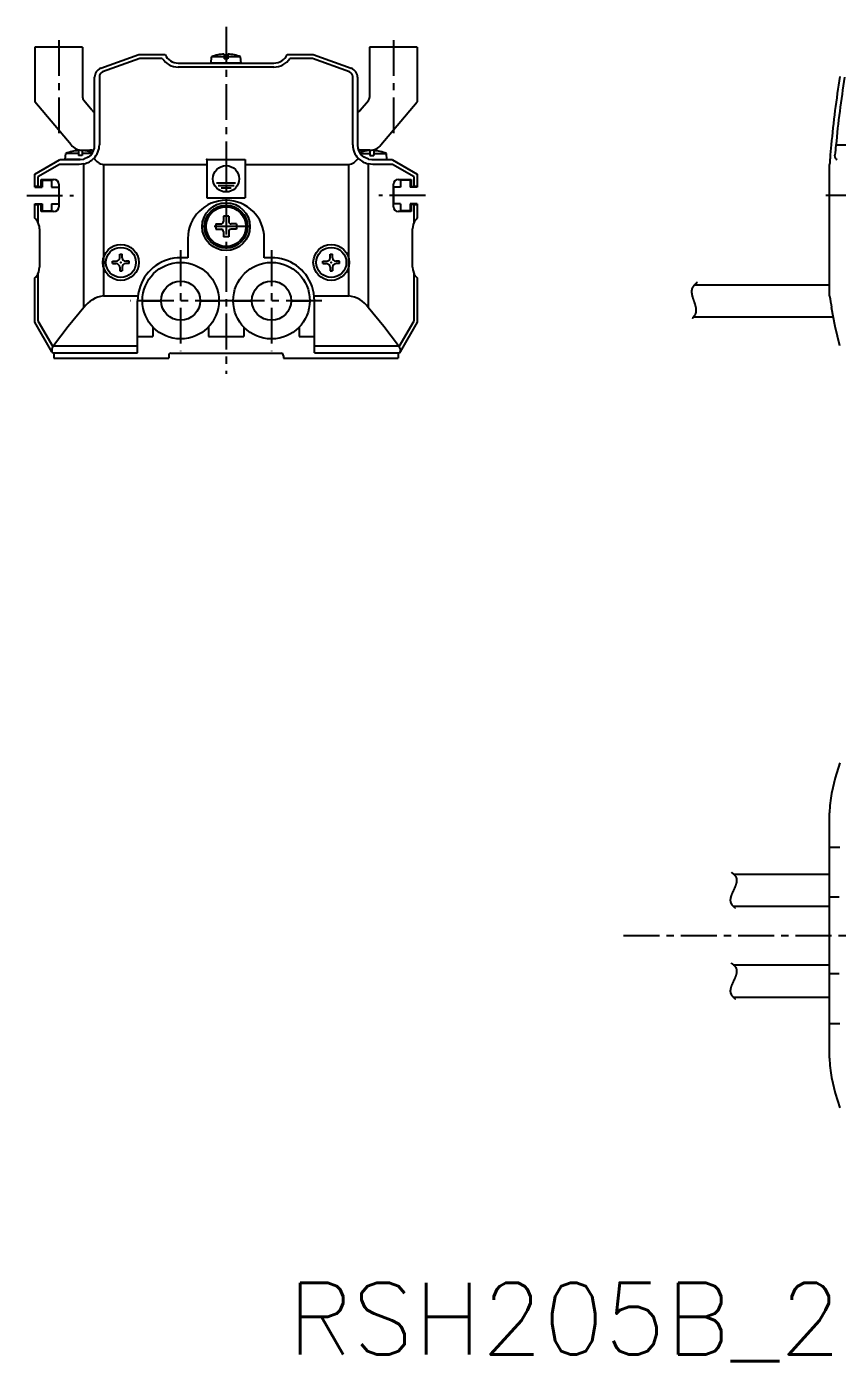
# Model space of a CAD drawing. Extents: x -493 to 683, y 41 to 537.
# Drawn here: x -466.5 to -296.9, y 41.4 to 320.6 of the extents above; entities that cross this region are included whole.
import ezdxf

# ---------------------------------------------------------------- set-up
doc = ezdxf.new("R2010")
doc.units = 0
doc.linetypes.add('CENTER', pattern=[12, 7.5, -1.5, 1.5, -1.5])
doc.layers.get('0').update_dxf_attribs({"linetype": 'CONTINUOUS'})
doc.layers.add('CENTER', color=1, linetype='CENTER')
doc.styles.get("Standard").update_dxf_attribs({"font": 'txt', "bigfont": 'EXTFONT'})

# ---------------------------------------------------------------- blocks, each defined once
blk = doc.blocks.new('DTL0002')
at = {"color": 0, "linetype": 'CONTINUOUS'}
for p, q in [((0, 0), (0, -8)), ((0, 0), (8, 0)), ((8, 0), (8, -8)), ((4, -2.07), (4, -4.87)), ((2.03, -4.87), (5.97, -4.87)), ((2.34, -5.37), (5.66, -5.37)), ((0, -8), (8, -8)), ((2.94, -5.87), (5.06, -5.87))]:
    blk.add_line(p, q, dxfattribs=at)
blk.add_circle((4, -4), 2.75, dxfattribs=at)
at = {"color": 0}
blk.add_point((0, 0), dxfattribs=at)
blk = doc.blocks.new('DTL0003')
at = {"color": 0, "linetype": 'CONTINUOUS'}
for p, q in [((-1, 0.25), (-1.75, 0.25)), ((-1.75, 0.25), (-1.75, -0.25)), ((-0.25, 1.75), (0.25, 1.75)), ((-0.25, 1.75), (-0.25, 1)), ((0.25, 1.75), (0.25, 1)), ((1, 0.25), (1.75, 0.25)), ((1.75, 0.25), (1.75, -0.25)), ((-1, -0.25), (-1.75, -0.25)), ((-0.25, -1.75), (-0.25, -1)), ((-0.25, -1.75), (0.25, -1.75)), ((0.25, -1.75), (0.25, -1)), ((1, -0.25), (1.75, -0.25))]:
    blk.add_line(p, q, dxfattribs=at)
for radius in [3.75, 3.15]:
    blk.add_circle((0, 0), radius, dxfattribs=at)
for centre, start, end in [((-1, 1), 270, 0), ((1, 1), 180, 270), ((-1, -1), 0, 90.0001), ((1, -1), 90, 180)]:
    blk.add_arc(centre, 0.748, start, end, dxfattribs=at)
at = {"color": 0}
blk.add_point((0, 0), dxfattribs=at)
blk.add_point((0, 0), dxfattribs=at)

msp = doc.modelspace()

# ---------------------------------------------------------------- linework, layer by layer
at = {"color": 7, "linetype": 'CONTINUOUS'}
for p, q in [((-454.75, 316.26), (-464.75, 316.26)), ((-464.75, 316.26), (-464.75, 304.89)), ((-454.75, 316.26), (-454.75, 305.78)), ((-394.75, 316.26), (-394.75, 305.78)), ((-384.75, 316.26), (-394.75, 316.26)), ((-384.75, 316.26), (-384.75, 304.89)), ((-450.93, 311.87), (-443, 314.76)), ((-442.82, 313.94), (-450.59, 311.1)), ((-443, 314.76), (-437.51, 314.76)), ((-438.09, 313.94), (-442.82, 313.94)), ((-437.51, 314.76), (-437.5, 314.76)), ((-434.75, 312.96), (-414.75, 312.96)), ((-427.9, 312.96), (-427.79, 314.26)), ((-421.6, 312.96), (-427.9, 312.96)), ((-425.15, 314.26), (-427.79, 314.26)), ((-425.15, 314.85), (-425.15, 313.86)), ((-424.35, 313.86), (-425.15, 313.86)), ((-424.35, 314.85), (-424.35, 313.86)), ((-421.71, 314.26), (-424.35, 314.26)), ((-421.6, 312.96), (-421.71, 314.26)), ((-412, 314.76), (-411.99, 314.76)), ((-411.99, 314.76), (-406.5, 314.76)), ((-406.68, 313.94), (-411.41, 313.94)), ((-398.91, 311.1), (-406.68, 313.94)), ((-406.5, 314.76), (-398.57, 311.87)), ((-452.25, 295.76), (-452.25, 309.99)), ((-451.25, 310.15), (-451.25, 295.85)), ((-414.75, 312.13), (-434.75, 312.13)), ((-398.25, 295.85), (-398.25, 310.15)), ((-397.25, 309.99), (-397.25, 295.76)), ((-457.15, 295.83), (-464.75, 304.89)), ((-452.82, 303.12), (-454.52, 305.14)), ((-396.68, 303.12), (-394.98, 305.14)), ((-392.35, 295.83), (-384.75, 304.89)), ((-458.4, 292.76), (-458.29, 294.06)), ((-455.65, 294.06), (-458.29, 294.06)), ((-455.65, 294.65), (-455.65, 293.66)), ((-454.85, 293.66), (-455.65, 293.66)), ((-454.85, 294.76), (-453.25, 294.76)), ((-454.85, 294.65), (-454.85, 293.66)), ((-452.78, 294.06), (-454.85, 294.06)), ((-396.72, 294.06), (-394.65, 294.06)), ((-394.65, 294.76), (-396.25, 294.76)), ((-394.65, 294.65), (-394.65, 293.66)), ((-394.65, 293.66), (-393.85, 293.66)), ((-393.85, 294.65), (-393.85, 293.66)), ((-393.85, 294.06), (-391.21, 294.06)), ((-391.1, 292.76), (-391.21, 294.06)), ((-293.52, 295.76), (-297.19, 295.76)), ((-464.75, 289.76), (-459.57, 292.75)), ((-459.58, 291.76), (-464.11, 289.18)), ((-455.47, 291.76), (-459.58, 291.76)), ((-459.57, 292.75), (-459.55, 292.76)), ((-459.55, 292.76), (-455.25, 292.76)), ((-455.25, 292.76), (-458.4, 292.76)), ((-454.48, 291.88), (-455.47, 291.76)), ((-455.25, 292.76), (-454.52, 292.85)), ((-454.48, 261.84), (-454.48, 291.88)), ((-450.4, 291.76), (-450.4, 264.26)), ((-450.4, 291.76), (-428.75, 291.76)), ((-420.75, 291.76), (-399.1, 291.76)), ((-399.1, 264.26), (-399.1, 291.76)), ((-397.12, 293.08), (-397.13, 293.06)), ((-394.03, 291.76), (-395.02, 291.88)), ((-395.02, 291.88), (-395.02, 261.84)), ((-394.98, 292.85), (-394.25, 292.76)), ((-394.25, 292.76), (-391.1, 292.76)), ((-394.25, 292.76), (-389.95, 292.76)), ((-389.93, 291.76), (-394.03, 291.76)), ((-389.95, 292.76), (-389.93, 292.75)), ((-389.93, 292.75), (-384.75, 289.76)), ((-385.39, 289.18), (-389.93, 291.76)), ((-298.52, 264.26), (-298.52, 291.76)), ((-298.42, 293.08), (-298.42, 293.06)), ((-297.12, 292.85), (-296.91, 292.76)), ((-464.75, 289.74), (-464.75, 289.76)), ((-464.75, 287.01), (-464.75, 289.74)), ((-464.11, 289.18), (-464.11, 287.16)), ((-463.45, 287.16), (-463.45, 288.61)), ((-463.45, 288.61), (-460.75, 288.61)), ((-463.25, 288.46), (-463.25, 287.01)), ((-463.25, 288.46), (-461.25, 288.46)), ((-461.25, 288.46), (-461.25, 287.01)), ((-459.75, 287.61), (-459.75, 282.91)), ((-389.75, 282.91), (-389.75, 287.61)), ((-388.75, 288.61), (-386.05, 288.61)), ((-388.25, 288.46), (-388.25, 287.01)), ((-386.25, 288.46), (-388.25, 288.46)), ((-386.25, 288.46), (-386.25, 287.01)), ((-386.05, 288.61), (-386.05, 287.16)), ((-385.39, 287.16), (-385.39, 289.18)), ((-384.75, 289.76), (-384.75, 289.74)), ((-384.75, 289.74), (-384.75, 287.01)), ((-464.11, 287.16), (-464.75, 287.16)), ((-464.75, 287.01), (-463.25, 287.01)), ((-464.11, 287.16), (-463.45, 287.16)), ((-461.25, 287.01), (-459.75, 287.01)), ((-459.75, 287.01), (-459.75, 283.51)), ((-389.75, 287.01), (-389.75, 283.51)), ((-388.25, 287.01), (-389.75, 287.01)), ((-384.75, 287.01), (-386.25, 287.01)), ((-386.05, 287.16), (-385.39, 287.16)), ((-384.75, 287.16), (-385.39, 287.16)), ((-464.75, 280.49), (-464.75, 283.51)), ((-464.75, 283.51), (-463.25, 283.51)), ((-464.75, 283.36), (-464.11, 283.36)), ((-463.45, 283.36), (-464.11, 283.36)), ((-464.11, 283.36), (-464.11, 279.69)), ((-463.45, 281.91), (-463.45, 283.36)), ((-463.25, 283.51), (-463.25, 282.06)), ((-463.25, 282.06), (-461.25, 282.06)), ((-461.25, 283.51), (-461.25, 282.06)), ((-461.25, 283.51), (-459.75, 283.51)), ((-388.25, 283.51), (-389.75, 283.51)), ((-388.25, 283.51), (-388.25, 282.06)), ((-386.25, 282.06), (-388.25, 282.06)), ((-386.25, 283.51), (-386.25, 282.06)), ((-384.75, 283.51), (-386.25, 283.51)), ((-385.39, 283.36), (-386.05, 283.36)), ((-386.05, 283.36), (-386.05, 281.91)), ((-385.39, 283.36), (-384.75, 283.36)), ((-385.39, 279.69), (-385.39, 283.36)), ((-384.75, 283.51), (-384.75, 280.49)), ((-460.75, 281.91), (-463.45, 281.91)), ((-426.9, 279.31), (-425.8, 279.31)), ((-426.9, 279.31), (-426.9, 278.21)), ((-424.2, 280.91), (-425.3, 280.91)), ((-425.3, 280.91), (-425.3, 279.81)), ((-424.2, 280.91), (-424.2, 279.81)), ((-422.6, 279.31), (-423.7, 279.31)), ((-422.6, 279.31), (-422.6, 278.21)), ((-386.05, 281.91), (-388.75, 281.91)), ((-463.75, 278.26), (-463.75, 270.26)), ((-426.9, 278.21), (-425.8, 278.21)), ((-425.3, 277.71), (-425.3, 276.61)), ((-424.2, 276.61), (-425.3, 276.61)), ((-424.2, 277.71), (-424.2, 276.61)), ((-422.6, 278.21), (-423.7, 278.21)), ((-385.75, 270.26), (-385.75, 278.26)), ((-432.75, 276.26), (-432.75, 272.26)), ((-416.75, 272.26), (-416.75, 276.26)), ((-432.75, 272.26), (-434.25, 272.26)), ((-415.25, 272.26), (-416.75, 272.26)), ((-464.75, 258.76), (-464.75, 268.02)), ((-464.11, 268.83), (-464.11, 259.03)), ((-385.39, 259.03), (-385.39, 268.83)), ((-384.75, 268.02), (-384.75, 258.76)), ((-326.73, 266.61), (-298.55, 266.61)), ((-450.4, 264.26), (-443.25, 264.26)), ((-443.25, 252.34), (-443.25, 263.26)), ((-442.25, 263.26), (-438.5, 263.26)), ((-430, 263.26), (-426.25, 263.26)), ((-423.25, 263.26), (-419.5, 263.26)), ((-411, 263.26), (-407.25, 263.26)), ((-406.25, 252.34), (-406.25, 263.26)), ((-406.24, 264.26), (-399.1, 264.26)), ((-326.94, 259.91), (-297.74, 259.91)), ((-461.17, 252.56), (-464.75, 258.76)), ((-464.75, 258.76), (-464.75, 258.76)), ((-464.11, 259.03), (-460.96, 253.65)), ((-440.05, 257.75), (-440.05, 255.76)), ((-428.45, 257.75), (-428.45, 255.76)), ((-421.05, 257.75), (-421.05, 255.76)), ((-409.45, 257.75), (-409.45, 255.76)), ((-388.54, 253.65), (-385.39, 259.03)), ((-384.75, 258.76), (-388.33, 252.56)), ((-384.75, 258.76), (-384.75, 258.76)), ((-443.25, 255.76), (-440.05, 255.76)), ((-428.45, 255.76), (-421.05, 255.76)), ((-409.45, 255.76), (-406.25, 255.76)), ((-461, 252.26), (-461.17, 252.56)), ((-443.25, 252.26), (-461, 252.26)), ((-460.96, 253.65), (-460.83, 253.79)), ((-460.83, 253.79), (-443.25, 253.79)), ((-460.75, 252.26), (-460.75, 251.26)), ((-460.75, 251.26), (-436.75, 251.26)), ((-436.75, 251.76), (-436.75, 251.26)), ((-436.25, 252.26), (-413.25, 252.26)), ((-412.75, 251.76), (-412.75, 251.26)), ((-412.75, 251.26), (-388.75, 251.26)), ((-406.25, 253.79), (-388.67, 253.79)), ((-388.5, 252.26), (-406.25, 252.26)), ((-388.75, 252.26), (-388.75, 251.26)), ((-388.67, 253.79), (-388.54, 253.65)), ((-388.33, 252.56), (-388.5, 252.26)), ((-298.52, 104.82), (-298.52, 156.12)), ((-298.52, 148.92), (-298.35, 148.97)), ((-298.35, 148.97), (-296.41, 148.97)), ((-318.6, 143.32), (-298.52, 143.32)), ((-296.52, 138.47), (-298.52, 138.47)), ((-318.69, 136.62), (-298.52, 136.62)), ((-318.66, 124.37), (-298.52, 124.37)), ((-296.52, 122.47), (-298.52, 122.47)), ((-318.64, 117.57), (-298.52, 117.57)), ((-298.35, 111.97), (-298.52, 112.03)), ((-296.41, 111.97), (-298.35, 111.97))]:
    msp.add_line(p, q, dxfattribs=at)
for points in [[(-453.05, 293.71), (-453.61, 293.25), (-454.52, 292.85)], [(-394.98, 292.85), (-395.89, 293.25), (-396.45, 293.71)], [(-297.12, 292.85), (-297.33, 293.25), (-297.42, 293.71)], [(-463.75, 278.26), (-463.8, 278.8), (-464.11, 279.69)], [(-385.39, 279.69), (-385.6, 279.2), (-385.75, 278.26)], [(-464.11, 268.83), (-463.9, 269.32), (-463.75, 270.26)], [(-385.75, 270.26), (-385.7, 269.71), (-385.39, 268.83)], [(-442.74, 266.26), (-443.12, 264.76), (-443.25, 263.26)], [(-406.25, 263.26), (-406.38, 264.8), (-406.77, 266.26)], [(-454.48, 261.84), (-457.75, 257.87), (-460.83, 253.79)], [(-388.67, 253.79), (-391.76, 257.88), (-395.02, 261.84)], [(-296.41, 253.79), (-297.32, 257.88), (-298.1, 261.84)], [(-296.41, 166.56), (-297.32, 163.46), (-298.1, 160.2)], [(-298.1, 100.75), (-297.32, 97.47), (-296.41, 94.39)]]:
    msp.add_lwpolyline(points, dxfattribs=at)
for points in [[(-326.2, 267.09, 0), (-326.23, 267.06, 0), (-326.27, 267.04, 0), (-326.3, 267.01, 0), (-326.33, 266.98, 0), (-326.36, 266.95, 0), (-326.4, 266.92, 0), (-326.43, 266.89, 0), (-326.46, 266.86, 0), (-326.5, 266.83, 0), (-326.53, 266.8, 0), (-326.56, 266.77, 0), (-326.59, 266.74, 0), (-326.63, 266.71, 0), (-326.66, 266.68, 0), (-326.69, 266.65, 0), (-326.72, 266.62, 0), (-326.75, 266.59, 0), (-326.78, 266.56, 0), (-326.81, 266.52, 0), (-326.84, 266.49, 0), (-326.87, 266.46, 0), (-326.9, 266.43, 0), (-326.93, 266.39, 0), (-326.95, 266.36, 0), (-326.98, 266.33, 0), (-327.01, 266.29, 0), (-327.03, 266.26, 0), (-327.06, 266.22, 0), (-327.08, 266.19, 0), (-327.1, 266.15, 0), (-327.12, 266.12, 0), (-327.15, 266.08, 0), (-327.17, 266.05, 0), (-327.19, 266.01, 0), (-327.2, 265.98, 0), (-327.22, 265.94, 0), (-327.24, 265.9, 0), (-327.25, 265.87, 0), (-327.27, 265.83, 0), (-327.28, 265.79, 0), (-327.3, 265.76, 0), (-327.31, 265.72, 0), (-327.32, 265.68, 0), (-327.33, 265.64, 0), (-327.34, 265.6, 0), (-327.35, 265.56, 0), (-327.35, 265.53, 0), (-327.36, 265.49, 0), (-327.37, 265.45, 0), (-327.37, 265.41, 0), (-327.38, 265.37, 0), (-327.38, 265.33, 0), (-327.38, 265.29, 0), (-327.38, 265.25, 0), (-327.39, 265.21, 0), (-327.39, 265.17, 0), (-327.39, 265.13, 0), (-327.39, 265.09, 0), (-327.38, 265.04, 0), (-327.38, 265, 0), (-327.38, 264.96, 0), (-327.38, 264.92, 0), (-327.37, 264.88, 0), (-327.37, 264.84, 0), (-327.36, 264.8, 0), (-327.36, 264.75, 0), (-327.35, 264.71, 0), (-327.34, 264.67, 0), (-327.34, 264.63, 0), (-327.33, 264.58, 0), (-327.32, 264.54, 0), (-327.31, 264.5, 0), (-327.3, 264.45, 0), (-327.29, 264.41, 0), (-327.28, 264.37, 0), (-327.27, 264.32, 0), (-327.26, 264.28, 0), (-327.25, 264.24, 0), (-327.24, 264.19, 0), (-327.23, 264.15, 0), (-327.21, 264.11, 0), (-327.2, 264.06, 0), (-327.19, 264.02, 0), (-327.18, 263.98, 0), (-327.16, 263.93, 0), (-327.15, 263.89, 0), (-327.14, 263.84, 0), (-327.12, 263.8, 0), (-327.11, 263.75, 0), (-327.09, 263.71, 0), (-327.08, 263.66, 0), (-327.06, 263.62, 0), (-327.05, 263.58, 0), (-327.03, 263.53, 0), (-327.02, 263.49, 0), (-327, 263.44, 0), (-326.99, 263.4, 0), (-326.97, 263.35, 0), (-326.96, 263.31, 0), (-326.94, 263.26, 0), (-326.93, 263.22, 0), (-326.91, 263.17, 0), (-326.9, 263.13, 0), (-326.88, 263.08, 0), (-326.87, 263.04, 0), (-326.85, 262.99, 0), (-326.84, 262.95, 0), (-326.82, 262.9, 0), (-326.81, 262.86, 0), (-326.79, 262.81, 0), (-326.78, 262.77, 0), (-326.76, 262.72, 0), (-326.75, 262.68, 0), (-326.73, 262.64, 0), (-326.72, 262.59, 0), (-326.71, 262.55, 0), (-326.69, 262.5, 0), (-326.68, 262.46, 0), (-326.67, 262.41, 0), (-326.65, 262.37, 0), (-326.64, 262.32, 0), (-326.63, 262.28, 0), (-326.62, 262.23, 0), (-326.61, 262.19, 0), (-326.59, 262.15, 0), (-326.58, 262.1, 0), (-326.57, 262.06, 0), (-326.56, 262.01, 0), (-326.55, 261.97, 0), (-326.54, 261.93, 0), (-326.54, 261.88, 0), (-326.53, 261.84, 0), (-326.52, 261.8, 0), (-326.51, 261.75, 0), (-326.51, 261.71, 0), (-326.5, 261.67, 0), (-326.49, 261.62, 0), (-326.49, 261.58, 0), (-326.48, 261.54, 0), (-326.48, 261.49, 0), (-326.48, 261.45, 0), (-326.47, 261.41, 0), (-326.47, 261.37, 0), (-326.47, 261.32, 0), (-326.47, 261.28, 0), (-326.47, 261.24, 0), (-326.47, 261.2, 0), (-326.47, 261.16, 0), (-326.47, 261.11, 0), (-326.48, 261.07, 0), (-326.48, 261.03, 0), (-326.48, 260.99, 0), (-326.49, 260.95, 0), (-326.5, 260.91, 0), (-326.5, 260.87, 0), (-326.51, 260.83, 0), (-326.52, 260.79, 0), (-326.53, 260.75, 0), (-326.54, 260.71, 0), (-326.55, 260.67, 0), (-326.56, 260.63, 0), (-326.57, 260.59, 0), (-326.59, 260.55, 0), (-326.6, 260.51, 0), (-326.62, 260.47, 0), (-326.63, 260.43, 0), (-326.65, 260.4, 0), (-326.67, 260.36, 0), (-326.69, 260.32, 0), (-326.71, 260.28, 0), (-326.73, 260.25, 0), (-326.75, 260.21, 0), (-326.77, 260.17, 0), (-326.79, 260.13, 0), (-326.82, 260.1, 0), (-326.84, 260.06, 0), (-326.86, 260.02, 0), (-326.89, 259.99, 0), (-326.91, 259.95, 0), (-326.94, 259.92, 0), (-326.96, 259.88, 0), (-326.99, 259.85, 0), (-327.01, 259.81, 0), (-327.04, 259.78, 0), (-327.06, 259.74, 0), (-327.09, 259.71, 0), (-327.12, 259.67, 0), (-327.14, 259.64, 0), (-327.17, 259.6, 0), (-327.2, 259.57, 0), (-327.22, 259.54, 0)], [(-318.22, 136.16, 0), (-318.25, 136.19, 0), (-318.28, 136.22, 0), (-318.32, 136.25, 0), (-318.35, 136.28, 0), (-318.38, 136.31, 0), (-318.41, 136.34, 0), (-318.44, 136.37, 0), (-318.48, 136.4, 0), (-318.51, 136.43, 0), (-318.54, 136.47, 0), (-318.57, 136.5, 0), (-318.6, 136.53, 0), (-318.63, 136.56, 0), (-318.67, 136.6, 0), (-318.7, 136.63, 0), (-318.73, 136.67, 0), (-318.75, 136.7, 0), (-318.78, 136.73, 0), (-318.81, 136.77, 0), (-318.84, 136.8, 0), (-318.87, 136.84, 0), (-318.89, 136.87, 0), (-318.92, 136.91, 0), (-318.94, 136.94, 0), (-318.97, 136.98, 0), (-318.99, 137.02, 0), (-319.01, 137.05, 0), (-319.03, 137.09, 0), (-319.05, 137.13, 0), (-319.07, 137.17, 0), (-319.09, 137.2, 0), (-319.1, 137.24, 0), (-319.12, 137.28, 0), (-319.13, 137.32, 0), (-319.15, 137.36, 0), (-319.16, 137.4, 0), (-319.17, 137.44, 0), (-319.18, 137.48, 0), (-319.19, 137.52, 0), (-319.2, 137.56, 0), (-319.2, 137.6, 0), (-319.21, 137.64, 0), (-319.21, 137.68, 0), (-319.22, 137.72, 0), (-319.22, 137.76, 0), (-319.22, 137.8, 0), (-319.22, 137.84, 0), (-319.22, 137.88, 0), (-319.22, 137.93, 0), (-319.22, 137.97, 0), (-319.22, 138.01, 0), (-319.21, 138.05, 0), (-319.21, 138.1, 0), (-319.2, 138.14, 0), (-319.2, 138.18, 0), (-319.19, 138.23, 0), (-319.18, 138.27, 0), (-319.17, 138.31, 0), (-319.16, 138.36, 0), (-319.15, 138.4, 0), (-319.14, 138.44, 0), (-319.13, 138.49, 0), (-319.12, 138.53, 0), (-319.11, 138.58, 0), (-319.1, 138.62, 0), (-319.08, 138.67, 0), (-319.07, 138.71, 0), (-319.06, 138.76, 0), (-319.04, 138.8, 0), (-319.03, 138.85, 0), (-319.01, 138.89, 0), (-318.99, 138.94, 0), (-318.98, 138.98, 0), (-318.96, 139.03, 0), (-318.94, 139.07, 0), (-318.92, 139.12, 0), (-318.91, 139.16, 0), (-318.89, 139.21, 0), (-318.87, 139.26, 0), (-318.85, 139.3, 0), (-318.83, 139.35, 0), (-318.81, 139.39, 0), (-318.79, 139.44, 0), (-318.77, 139.49, 0), (-318.75, 139.53, 0), (-318.73, 139.58, 0), (-318.71, 139.62, 0), (-318.69, 139.67, 0), (-318.67, 139.72, 0), (-318.65, 139.76, 0), (-318.63, 139.81, 0), (-318.6, 139.85, 0), (-318.58, 139.9, 0), (-318.56, 139.95, 0), (-318.54, 139.99, 0), (-318.52, 140.04, 0), (-318.5, 140.09, 0), (-318.48, 140.13, 0), (-318.46, 140.18, 0), (-318.43, 140.22, 0), (-318.41, 140.27, 0), (-318.39, 140.31, 0), (-318.37, 140.36, 0), (-318.35, 140.41, 0), (-318.33, 140.45, 0), (-318.31, 140.5, 0), (-318.29, 140.54, 0), (-318.27, 140.59, 0), (-318.25, 140.63, 0), (-318.23, 140.68, 0), (-318.22, 140.72, 0), (-318.2, 140.77, 0), (-318.18, 140.81, 0), (-318.16, 140.86, 0), (-318.14, 140.9, 0), (-318.13, 140.95, 0), (-318.11, 140.99, 0), (-318.09, 141.04, 0), (-318.08, 141.08, 0), (-318.06, 141.13, 0), (-318.05, 141.17, 0), (-318.03, 141.21, 0), (-318.02, 141.26, 0), (-318.01, 141.3, 0), (-318, 141.35, 0), (-317.98, 141.39, 0), (-317.97, 141.43, 0), (-317.96, 141.47, 0), (-317.95, 141.52, 0), (-317.94, 141.56, 0), (-317.93, 141.6, 0), (-317.93, 141.65, 0), (-317.92, 141.69, 0), (-317.91, 141.73, 0), (-317.91, 141.77, 0), (-317.9, 141.81, 0), (-317.9, 141.85, 0), (-317.89, 141.89, 0), (-317.89, 141.94, 0), (-317.89, 141.98, 0), (-317.89, 142.02, 0), (-317.89, 142.06, 0), (-317.89, 142.1, 0), (-317.89, 142.14, 0), (-317.9, 142.18, 0), (-317.9, 142.21, 0), (-317.91, 142.25, 0), (-317.91, 142.29, 0), (-317.92, 142.33, 0), (-317.93, 142.37, 0), (-317.94, 142.41, 0), (-317.95, 142.44, 0), (-317.96, 142.48, 0), (-317.97, 142.52, 0), (-317.98, 142.56, 0), (-318, 142.59, 0), (-318.01, 142.63, 0), (-318.03, 142.66, 0), (-318.05, 142.7, 0), (-318.07, 142.73, 0), (-318.09, 142.77, 0), (-318.11, 142.8, 0), (-318.14, 142.84, 0), (-318.16, 142.87, 0), (-318.19, 142.91, 0), (-318.21, 142.94, 0), (-318.24, 142.97, 0), (-318.27, 143, 0), (-318.3, 143.04, 0), (-318.33, 143.07, 0), (-318.36, 143.1, 0), (-318.39, 143.13, 0), (-318.42, 143.16, 0), (-318.45, 143.19, 0), (-318.49, 143.22, 0), (-318.52, 143.25, 0), (-318.55, 143.28, 0), (-318.59, 143.31, 0), (-318.62, 143.34, 0), (-318.66, 143.37, 0), (-318.7, 143.4, 0), (-318.73, 143.43, 0), (-318.77, 143.45, 0), (-318.8, 143.48, 0), (-318.84, 143.51, 0), (-318.88, 143.54, 0), (-318.91, 143.56, 0), (-318.95, 143.59, 0), (-318.99, 143.61, 0), (-319.02, 143.64, 0), (-319.06, 143.66, 0)], [(-318.22, 117.16, 0), (-318.25, 117.19, 0), (-318.28, 117.22, 0), (-318.32, 117.25, 0), (-318.35, 117.28, 0), (-318.38, 117.31, 0), (-318.41, 117.34, 0), (-318.44, 117.37, 0), (-318.48, 117.4, 0), (-318.51, 117.43, 0), (-318.54, 117.47, 0), (-318.57, 117.5, 0), (-318.6, 117.53, 0), (-318.63, 117.56, 0), (-318.67, 117.6, 0), (-318.7, 117.63, 0), (-318.73, 117.67, 0), (-318.75, 117.7, 0), (-318.78, 117.73, 0), (-318.81, 117.77, 0), (-318.84, 117.8, 0), (-318.87, 117.84, 0), (-318.89, 117.87, 0), (-318.92, 117.91, 0), (-318.94, 117.94, 0), (-318.97, 117.98, 0), (-318.99, 118.02, 0), (-319.01, 118.05, 0), (-319.03, 118.09, 0), (-319.05, 118.13, 0), (-319.07, 118.17, 0), (-319.09, 118.2, 0), (-319.1, 118.24, 0), (-319.12, 118.28, 0), (-319.13, 118.32, 0), (-319.15, 118.36, 0), (-319.16, 118.4, 0), (-319.17, 118.44, 0), (-319.18, 118.48, 0), (-319.19, 118.52, 0), (-319.2, 118.56, 0), (-319.2, 118.6, 0), (-319.21, 118.64, 0), (-319.21, 118.68, 0), (-319.22, 118.72, 0), (-319.22, 118.76, 0), (-319.22, 118.8, 0), (-319.22, 118.84, 0), (-319.22, 118.88, 0), (-319.22, 118.93, 0), (-319.22, 118.97, 0), (-319.22, 119.01, 0), (-319.21, 119.05, 0), (-319.21, 119.1, 0), (-319.2, 119.14, 0), (-319.2, 119.18, 0), (-319.19, 119.23, 0), (-319.18, 119.27, 0), (-319.17, 119.31, 0), (-319.16, 119.36, 0), (-319.15, 119.4, 0), (-319.14, 119.44, 0), (-319.13, 119.49, 0), (-319.12, 119.53, 0), (-319.11, 119.58, 0), (-319.1, 119.62, 0), (-319.08, 119.67, 0), (-319.07, 119.71, 0), (-319.06, 119.76, 0), (-319.04, 119.8, 0), (-319.03, 119.85, 0), (-319.01, 119.89, 0), (-318.99, 119.94, 0), (-318.98, 119.98, 0), (-318.96, 120.03, 0), (-318.94, 120.07, 0), (-318.92, 120.12, 0), (-318.91, 120.16, 0), (-318.89, 120.21, 0), (-318.87, 120.26, 0), (-318.85, 120.3, 0), (-318.83, 120.35, 0), (-318.81, 120.39, 0), (-318.79, 120.44, 0), (-318.77, 120.49, 0), (-318.75, 120.53, 0), (-318.73, 120.58, 0), (-318.71, 120.62, 0), (-318.69, 120.67, 0), (-318.67, 120.72, 0), (-318.65, 120.76, 0), (-318.63, 120.81, 0), (-318.6, 120.85, 0), (-318.58, 120.9, 0), (-318.56, 120.95, 0), (-318.54, 120.99, 0), (-318.52, 121.04, 0), (-318.5, 121.09, 0), (-318.48, 121.13, 0), (-318.46, 121.18, 0), (-318.43, 121.22, 0), (-318.41, 121.27, 0), (-318.39, 121.31, 0), (-318.37, 121.36, 0), (-318.35, 121.41, 0), (-318.33, 121.45, 0), (-318.31, 121.5, 0), (-318.29, 121.54, 0), (-318.27, 121.59, 0), (-318.25, 121.63, 0), (-318.23, 121.68, 0), (-318.22, 121.72, 0), (-318.2, 121.77, 0), (-318.18, 121.81, 0), (-318.16, 121.86, 0), (-318.14, 121.9, 0), (-318.13, 121.95, 0), (-318.11, 121.99, 0), (-318.09, 122.04, 0), (-318.08, 122.08, 0), (-318.06, 122.13, 0), (-318.05, 122.17, 0), (-318.03, 122.21, 0), (-318.02, 122.26, 0), (-318.01, 122.3, 0), (-318, 122.35, 0), (-317.98, 122.39, 0), (-317.97, 122.43, 0), (-317.96, 122.47, 0), (-317.95, 122.52, 0), (-317.94, 122.56, 0), (-317.93, 122.6, 0), (-317.93, 122.65, 0), (-317.92, 122.69, 0), (-317.91, 122.73, 0), (-317.91, 122.77, 0), (-317.9, 122.81, 0), (-317.9, 122.85, 0), (-317.89, 122.89, 0), (-317.89, 122.94, 0), (-317.89, 122.98, 0), (-317.89, 123.02, 0), (-317.89, 123.06, 0), (-317.89, 123.1, 0), (-317.89, 123.14, 0), (-317.9, 123.18, 0), (-317.9, 123.21, 0), (-317.91, 123.25, 0), (-317.91, 123.29, 0), (-317.92, 123.33, 0), (-317.93, 123.37, 0), (-317.94, 123.41, 0), (-317.95, 123.44, 0), (-317.96, 123.48, 0), (-317.97, 123.52, 0), (-317.98, 123.56, 0), (-318, 123.59, 0), (-318.01, 123.63, 0), (-318.03, 123.66, 0), (-318.05, 123.7, 0), (-318.07, 123.73, 0), (-318.09, 123.77, 0), (-318.11, 123.8, 0), (-318.14, 123.84, 0), (-318.16, 123.87, 0), (-318.19, 123.91, 0), (-318.21, 123.94, 0), (-318.24, 123.97, 0), (-318.27, 124, 0), (-318.3, 124.04, 0), (-318.33, 124.07, 0), (-318.36, 124.1, 0), (-318.39, 124.13, 0), (-318.42, 124.16, 0), (-318.45, 124.19, 0), (-318.49, 124.22, 0), (-318.52, 124.25, 0), (-318.55, 124.28, 0), (-318.59, 124.31, 0), (-318.62, 124.34, 0), (-318.66, 124.37, 0), (-318.7, 124.4, 0), (-318.73, 124.43, 0), (-318.77, 124.45, 0), (-318.8, 124.48, 0), (-318.84, 124.51, 0), (-318.88, 124.54, 0), (-318.91, 124.56, 0), (-318.95, 124.59, 0), (-318.99, 124.61, 0), (-319.02, 124.64, 0), (-319.06, 124.66, 0)]]:
    msp.add_polyline3d(points, dxfattribs=at)
for centre, radius in [((-424.75, 278.76), 5), ((-424.75, 278.76), 4.5), ((-424.75, 278.76), 4.15), ((-434.25, 263.26), 8), ((-415.25, 263.26), 8), ((-434.25, 263.26), 4.1), ((-415.25, 263.26), 4.1)]:
    msp.add_circle(centre, radius, dxfattribs=at)
for centre, radius, start, end in [((-434.75, 316.13), 4, 213.1843, 269.9425), ((-434.75, 315.96), 3, 203.5782, 270), ((-424.75, 306.88), 7.98, 92.8723, 112.3565), ((-424.75, 306.88), 7.98, 67.6435, 87.1277), ((-414.75, 315.96), 3, 270, 336.4218), ((-414.75, 316.13), 4, 270.0487, 326.8245), ((-450.25, 309.99), 2, 110, 180), ((-450.25, 310.16), 1, 110.1784, 180.0912), ((-399.26, 310.16), 1, 359.9286, 69.8017), ((-399.25, 309.99), 2, 0, 70), ((-99.02, 277.62), 200, 170.6396, 174.7718), ((-99.02, 277.62), 199, 170.6396, 174.7718), ((-453.75, 305.78), 1, 180, 220), ((-395.75, 305.78), 1, 320, 0.0001), ((-452.05, 303.76), 1, 220, 254.4852), ((-397.45, 303.76), 1, 285.0059, 320), ((-455.25, 286.68), 7.98, 92.8723, 112.3565), ((-454.85, 297.76), 3, 220, 270), ((-455.25, 286.68), 7.98, 71.1337, 87.1277), ((-453.25, 291.76), 3, 75.4233, 90), ((-455.25, 295.76), 3, 317.0546, 0), ((-455.28, 295.85), 4.03, 316.3101, 0.0289), ((-394.22, 295.85), 4.03, 179.9754, 223.6855), ((-394.25, 295.76), 3, 180, 222.9454), ((-396.25, 291.76), 3, 90, 103.4119), ((-394.25, 286.68), 7.98, 92.8723, 108.8663), ((-394.65, 297.76), 3, 270, 320), ((-394.25, 286.68), 7.98, 67.6435, 87.1277), ((-99.02, 277.62), 200, 174.7718, 175.5727), ((-185.17, 282.09), 112.85, 173.0438, 174.0881), ((-455.46, 296.03), 4.26, 283.3104, 316.2129), ((-449.96, 294.55), 2.82, 211.698, 261.1059), ((-399.55, 294.56), 2.84, 279.0616, 328.1345), ((-394.04, 296.03), 4.26, 223.7886, 256.6881), ((-99.02, 277.62), 200, 175.5727, 175.9477), ((-460.75, 287.61), 1, 0, 90), ((-388.75, 287.61), 1, 90, 180), ((-460.75, 282.91), 1, 270, 0), ((-424.75, 276.26), 8, 0, 180), ((-388.75, 282.91), 1, 180, 270), ((-466.75, 278.26), 3, 28.5343, 48.1897), ((-425.8, 279.81), 0.5, 270, 0), ((-423.7, 279.81), 0.5, 180, 270), ((-382.75, 278.26), 3, 131.8103, 151.4657), ((-425.8, 277.71), 0.5, 360, 90), ((-423.7, 277.71), 0.5, 90, 180), ((-434.25, 263.26), 9, 90, 160.5288), ((-415.25, 263.26), 9, 19.4712, 90), ((-466.75, 270.26), 3, 311.8103, 331.4657), ((-382.75, 270.26), 3, 208.5343, 228.1897), ((-449.72, 258.47), 5.82, 96.6889, 144.7206), ((-399.77, 258.48), 5.82, 35.247, 83.3435), ((-150.52, 288.67), 150, 189.3668, 190.305), ((-460.16, 252.93), 1.07, 137.6778, 199.6608), ((-436.25, 251.76), 0.5, 90, 180), ((-413.25, 251.76), 0.5, 0, 90), ((-389.34, 252.93), 1.07, 340.3392, 42.3222), ((-278.52, 156.12), 20, 168.2428, 180), ((-278.52, 104.82), 20, 180, 191.7572)]:
    msp.add_arc(centre, radius, start, end, dxfattribs=at)
at = {"layer": 'CENTER', "color": 1, "linetype": 'CENTER'}
for p, q in [((-424.75, 320.58), (-424.75, 247.95)), ((-459.75, 317.77), (-459.75, 297.84)), ((-389.75, 317.77), (-389.75, 298.02)), ((-466.45, 285.26), (-456.67, 285.26)), ((-383.05, 285.26), (-392.83, 285.26)), ((-292.51, 285.26), (-299.29, 285.26)), ((-419.75, 278.76), (-429.75, 278.76)), ((-434.25, 273.8), (-434.25, 252.72)), ((-415.25, 273.8), (-415.25, 252.72)), ((-423.71, 263.26), (-444.79, 263.26)), ((-404.71, 263.26), (-425.79, 263.26)), ((-341.63, 130.47), (679.71, 130.47))]:
    msp.add_line(p, q, dxfattribs=at)

# ---------------------------------------------------------------- block references
at = {"color": 7, "linetype": 'CONTINUOUS', "zscale": 2}
msp.add_blockref('DTL0002', (-428.75, 292.76), dxfattribs=at)
at = {"color": 7, "linetype": 'CONTINUOUS', "zscale": 2, "rotation": 90}
for p in [(-446.75, 271.26), (-402.75, 271.26)]:
    msp.add_blockref('DTL0003', p, dxfattribs=at)

# ---------------------------------------------------------------- texts
at = {"color": 7, "linetype": 'CONTINUOUS'}
msp.add_text('RSH205B_210B_220B-650', height=15, dxfattribs=at).set_placement((-411.85, 42.83))

doc.saveas('drawing.dxf')
